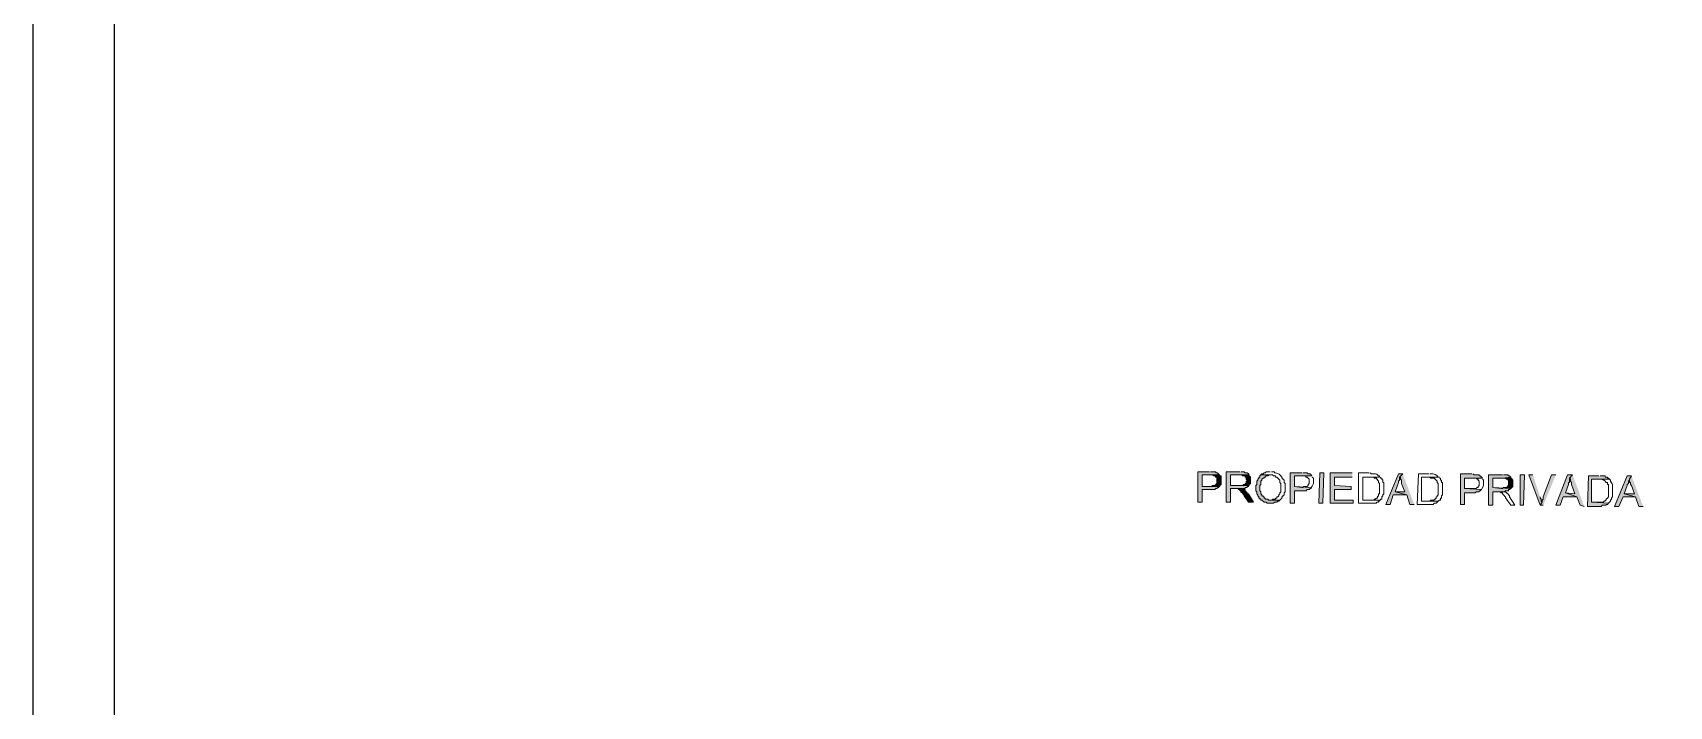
# Model space of a CAD drawing. Header units: inches. Extents: x 5 to 295, y 10 to 227.
# Drawn here: x 250.72 to 263.04, y 208.51 to 213.58 of the extents above; entities that cross this region are included whole.
import ezdxf

# ---------------------------------------------------------------- set-up
doc = ezdxf.new("R2010")
doc.units = ezdxf.units.IN
doc.header["$MEASUREMENT"] = 0
doc.layers.add('1- 1', color=1, linetype='Continuous')
doc.layers.add('1- 3', color=3, linetype='Continuous')

msp = doc.modelspace()

# ---------------------------------------------------------------- hatches: boundary and pattern name
at = {"layer": '1- 3'}
for points in [[(259.578, 210.273), (259.491, 210.273), (259.491, 210.044), (259.523, 210.044), (259.523, 210.139), (259.618, 210.139), (259.626, 210.147), (259.634, 210.147), (259.641, 210.155), (259.649, 210.155), (259.649, 210.163), (259.523, 210.163), (259.523, 210.25), (259.657, 210.25), (259.649, 210.25), (259.649, 210.257), (259.641, 210.257), (259.641, 210.265), (259.626, 210.265), (259.626, 210.273), (259.586, 210.273)], [(259.657, 210.25), (259.586, 210.25), (259.602, 210.25), (259.61, 210.242), (259.618, 210.242), (259.626, 210.234), (259.634, 210.234), (259.634, 210.186), (259.626, 210.179), (259.618, 210.171), (259.602, 210.171), (259.594, 210.163), (259.523, 210.163), (259.657, 210.163), (259.657, 210.171), (259.665, 210.179), (259.665, 210.242), (259.657, 210.242)], [(259.807, 210.273), (259.705, 210.273), (259.705, 210.044), (259.736, 210.044), (259.736, 210.147), (259.847, 210.147), (259.847, 210.155), (259.863, 210.155), (259.863, 210.163), (259.871, 210.163), (259.871, 210.171), (259.878, 210.171), (259.736, 210.171), (259.736, 210.25), (259.878, 210.25), (259.871, 210.257), (259.863, 210.265), (259.847, 210.265), (259.839, 210.273), (259.815, 210.273)], [(259.878, 210.25), (259.807, 210.25), (259.823, 210.25), (259.823, 210.242), (259.847, 210.242), (259.847, 210.234), (259.855, 210.234), (259.855, 210.218), (259.863, 210.21), (259.863, 210.202), (259.855, 210.202), (259.855, 210.186), (259.847, 210.186), (259.847, 210.179), (259.831, 210.179), (259.831, 210.171), (259.736, 210.171), (259.878, 210.171), (259.878, 210.179), (259.886, 210.186), (259.886, 210.234), (259.878, 210.242)], [(259.965, 210.25), (259.957, 210.242), (259.957, 210.234), (259.95, 210.234), (259.95, 210.226), (259.942, 210.218), (259.942, 210.21), (259.934, 210.202), (259.934, 210.179), (259.926, 210.171), (259.926, 210.131), (259.934, 210.123), (259.934, 210.107), (259.942, 210.1), (259.942, 210.092), (259.95, 210.084), (259.95, 210.076), (259.957, 210.076), (259.957, 210.068), (259.965, 210.068), (259.965, 210.06), (259.973, 210.06), (259.989, 210.044), (260.005, 210.044), (260.013, 210.036), (260.06, 210.036), (260.068, 210.044), (260.084, 210.044), (260.092, 210.052), (260.1, 210.052), (260.107, 210.06), (260.021, 210.06), (260.021, 210.068), (259.997, 210.068), (259.997, 210.076), (259.989, 210.076), (259.989, 210.084), (259.981, 210.084), (259.981, 210.092), (259.973, 210.092), (259.973, 210.1), (259.965, 210.107), (259.965, 210.123), (259.957, 210.131), (259.957, 210.171), (259.965, 210.179), (259.965, 210.202), (259.973, 210.21), (259.973, 210.218), (259.981, 210.226), (259.989, 210.226), (259.989, 210.234), (259.997, 210.234), (260.005, 210.242), (260.021, 210.242), (260.028, 210.25), (260.036, 210.25)], [(260.273, 210.265), (260.186, 210.265), (260.186, 210.036), (260.218, 210.036), (260.218, 210.131), (260.305, 210.131), (260.313, 210.139), (260.329, 210.139), (260.337, 210.147), (260.344, 210.147), (260.344, 210.155), (260.218, 210.163), (260.218, 210.242), (260.352, 210.242), (260.344, 210.242), (260.344, 210.25), (260.337, 210.257), (260.321, 210.257), (260.313, 210.265), (260.281, 210.265)], [(260.4, 210.036), (260.408, 210.265), (260.439, 210.265), (260.431, 210.036)], [(260.653, 210.265), (260.487, 210.265), (260.487, 210.036), (260.66, 210.036), (260.66, 210.06), (260.518, 210.06), (260.518, 210.139), (260.645, 210.139), (260.645, 210.163), (260.518, 210.171), (260.518, 210.234), (260.653, 210.234)], [(261.032, 210.258), (261, 210.258), (260.905, 210.028), (260.937, 210.028), (260.961, 210.1), (261.063, 210.1), (260.976, 210.123), (261, 210.194), (261, 210.202), (261.008, 210.21), (261.008, 210.234)], [(261.032, 210.258), (261.008, 210.234), (261.016, 210.234), (261.016, 210.218), (261.024, 210.21), (261.024, 210.186), (261.047, 210.123), (260.976, 210.123), (261.063, 210.1), (261.087, 210.028), (261.119, 210.028)], [(261.553, 210.258), (261.466, 210.258), (261.466, 210.028), (261.498, 210.028), (261.498, 210.115), (261.577, 210.115), (261.585, 210.123), (261.608, 210.123), (261.608, 210.131), (261.616, 210.131), (261.624, 210.139), (261.498, 210.147), (261.498, 210.226), (261.632, 210.226), (261.624, 210.234), (261.616, 210.242), (261.608, 210.242), (261.608, 210.25), (261.569, 210.25), (261.561, 210.258)], [(261.782, 210.25), (261.679, 210.25), (261.679, 210.021), (261.711, 210.021), (261.711, 210.123), (261.798, 210.123), (261.806, 210.131), (261.829, 210.131), (261.829, 210.139), (261.837, 210.139), (261.845, 210.147), (261.711, 210.155), (261.711, 210.226), (261.782, 210.226), (261.845, 210.234), (261.837, 210.242), (261.829, 210.242), (261.822, 210.25), (261.79, 210.25)], [(261.845, 210.234), (261.782, 210.226), (261.806, 210.226), (261.814, 210.218), (261.822, 210.218), (261.822, 210.21), (261.829, 210.21), (261.829, 210.171), (261.822, 210.171), (261.822, 210.163), (261.814, 210.155), (261.79, 210.155), (261.782, 210.147), (261.774, 210.147), (261.711, 210.155), (261.845, 210.147), (261.861, 210.163), (261.861, 210.21), (261.853, 210.218), (261.853, 210.226)], [(261.916, 210.021), (261.916, 210.25), (261.948, 210.25), (261.94, 210.021)], [(262.011, 210.25), (261.98, 210.25), (262.066, 210.021), (262.082, 210.044), (262.074, 210.052), (262.074, 210.068), (262.066, 210.076), (262.066, 210.084)], [(262.185, 210.25), (262.153, 210.25), (262.09, 210.084), (262.09, 210.068), (262.082, 210.06), (262.082, 210.044), (262.066, 210.021), (262.09, 210.021)], [(262.311, 210.25), (262.272, 210.25), (262.185, 210.021), (262.216, 210.021), (262.24, 210.084), (262.343, 210.084), (262.256, 210.115), (262.28, 210.179), (262.28, 210.194), (262.288, 210.194), (262.288, 210.226)], [(262.311, 210.25), (262.288, 210.226), (262.295, 210.218), (262.295, 210.202), (262.303, 210.194), (262.303, 210.179), (262.327, 210.107), (262.256, 210.115), (262.343, 210.084), (262.367, 210.021), (262.398, 210.013)], [(262.509, 210.242), (262.43, 210.242), (262.422, 210.013), (262.525, 210.013), (262.532, 210.021), (262.564, 210.021), (262.564, 210.028), (262.572, 210.028), (262.58, 210.036), (262.453, 210.044), (262.453, 210.218), (262.588, 210.218), (262.58, 210.226), (262.572, 210.226), (262.572, 210.234), (262.556, 210.234), (262.556, 210.242), (262.517, 210.242)], [(262.754, 210.242), (262.722, 210.242), (262.627, 210.013), (262.659, 210.013), (262.69, 210.084), (262.785, 210.084), (262.698, 210.107), (262.722, 210.171), (262.722, 210.179), (262.73, 210.186), (262.73, 210.202), (262.738, 210.21), (262.738, 210.218)], [(262.754, 210.242), (262.738, 210.218), (262.738, 210.194), (262.746, 210.194), (262.746, 210.179), (262.754, 210.171), (262.777, 210.107), (262.698, 210.107), (262.785, 210.084), (262.809, 210.013), (262.841, 210.013)], [(259.823, 210.147), (259.776, 210.147), (259.792, 210.147), (259.799, 210.139), (259.807, 210.139), (259.807, 210.131), (259.815, 210.131), (259.815, 210.123), (259.831, 210.107), (259.831, 210.1), (259.839, 210.1), (259.839, 210.092), (259.871, 210.044), (259.91, 210.044), (259.871, 210.107), (259.863, 210.107), (259.863, 210.115), (259.847, 210.131), (259.847, 210.139), (259.839, 210.139), (259.831, 210.147)]]:
    msp.add_hatch(color=256, dxfattribs=at).paths.add_polyline_path(points)

# ---------------------------------------------------------------- linework, layer by layer
at = {"layer": '1- 1', "lineweight": 25}
msp.add_lwpolyline([(250.724, 224.491), (250.724, 13.093)], dxfattribs=at)
at = {"layer": '1- 3', "lineweight": 25}
for points in [[(251.34, 125.645), (251.34, 224.491)], [(251.34, 185.803), (251.34, 221.6), (293.859, 221.6), (293.859, 185.803), (251.34, 185.803)]]:
    msp.add_lwpolyline(points, dxfattribs=at)
at = {"layer": '1- 3', "lineweight": 0}
for points in [[(259.578, 210.273), (259.491, 210.273), (259.491, 210.044), (259.523, 210.044), (259.523, 210.139), (259.618, 210.139), (259.626, 210.147), (259.634, 210.147), (259.641, 210.155), (259.649, 210.155), (259.649, 210.163), (259.523, 210.163), (259.523, 210.25), (259.657, 210.25), (259.649, 210.25), (259.649, 210.257), (259.641, 210.257), (259.641, 210.265), (259.626, 210.265), (259.626, 210.273), (259.586, 210.273)], [(259.657, 210.25), (259.586, 210.25), (259.602, 210.25), (259.61, 210.242), (259.618, 210.242), (259.626, 210.234), (259.634, 210.234), (259.634, 210.186), (259.626, 210.179), (259.618, 210.171), (259.602, 210.171), (259.594, 210.163), (259.523, 210.163), (259.657, 210.163), (259.657, 210.171), (259.665, 210.179), (259.665, 210.242), (259.657, 210.242)], [(259.807, 210.273), (259.705, 210.273), (259.705, 210.044), (259.736, 210.044), (259.736, 210.147), (259.847, 210.147), (259.847, 210.155), (259.863, 210.155), (259.863, 210.163), (259.871, 210.163), (259.871, 210.171), (259.878, 210.171), (259.736, 210.171), (259.736, 210.25), (259.878, 210.25), (259.871, 210.257), (259.863, 210.265), (259.847, 210.265), (259.839, 210.273), (259.815, 210.273)], [(259.878, 210.25), (259.807, 210.25), (259.823, 210.25), (259.823, 210.242), (259.847, 210.242), (259.847, 210.234), (259.855, 210.234), (259.855, 210.218), (259.863, 210.21), (259.863, 210.202), (259.855, 210.202), (259.855, 210.186), (259.847, 210.186), (259.847, 210.179), (259.831, 210.179), (259.831, 210.171), (259.736, 210.171), (259.878, 210.171), (259.878, 210.179), (259.886, 210.186), (259.886, 210.234), (259.878, 210.242)], [(259.965, 210.25), (259.957, 210.242), (259.957, 210.234), (259.95, 210.234), (259.95, 210.226), (259.942, 210.218), (259.942, 210.21), (259.934, 210.202), (259.934, 210.179), (259.926, 210.171), (259.926, 210.131), (259.934, 210.123), (259.934, 210.107), (259.942, 210.1), (259.942, 210.092), (259.95, 210.084), (259.95, 210.076), (259.957, 210.076), (259.957, 210.068), (259.965, 210.068), (259.965, 210.06), (259.973, 210.06), (259.989, 210.044), (260.005, 210.044), (260.013, 210.036), (260.06, 210.036), (260.068, 210.044), (260.084, 210.044), (260.092, 210.052), (260.1, 210.052), (260.107, 210.06), (260.021, 210.06), (260.021, 210.068), (259.997, 210.068), (259.997, 210.076), (259.989, 210.076), (259.989, 210.084), (259.981, 210.084), (259.981, 210.092), (259.973, 210.092), (259.973, 210.1), (259.965, 210.107), (259.965, 210.123), (259.957, 210.131), (259.957, 210.171), (259.965, 210.179), (259.965, 210.202), (259.973, 210.21), (259.973, 210.218), (259.981, 210.226), (259.989, 210.226), (259.989, 210.234), (259.997, 210.234), (260.005, 210.242), (260.021, 210.242), (260.028, 210.25), (260.036, 210.25)], [(260.273, 210.265), (260.186, 210.265), (260.186, 210.036), (260.218, 210.036), (260.218, 210.131), (260.305, 210.131), (260.313, 210.139), (260.329, 210.139), (260.337, 210.147), (260.344, 210.147), (260.344, 210.155), (260.218, 210.163), (260.218, 210.242), (260.352, 210.242), (260.344, 210.242), (260.344, 210.25), (260.337, 210.257), (260.321, 210.257), (260.313, 210.265), (260.281, 210.265)], [(260.4, 210.036), (260.408, 210.265), (260.439, 210.265), (260.431, 210.036), (260.4, 210.036)], [(260.653, 210.265), (260.487, 210.265), (260.487, 210.036), (260.66, 210.036), (260.66, 210.06), (260.518, 210.06), (260.518, 210.139), (260.645, 210.139), (260.645, 210.163), (260.518, 210.171), (260.518, 210.234), (260.653, 210.234)], [(261.032, 210.258), (261, 210.258), (260.905, 210.028), (260.937, 210.028), (260.961, 210.1), (261.063, 210.1), (260.976, 210.123), (261, 210.194), (261, 210.202), (261.008, 210.21), (261.008, 210.234)], [(261.032, 210.258), (261.008, 210.234), (261.016, 210.234), (261.016, 210.218), (261.024, 210.21), (261.024, 210.186), (261.047, 210.123), (260.976, 210.123), (261.063, 210.1), (261.087, 210.028), (261.119, 210.028)], [(261.553, 210.258), (261.466, 210.258), (261.466, 210.028), (261.498, 210.028), (261.498, 210.115), (261.577, 210.115), (261.585, 210.123), (261.608, 210.123), (261.608, 210.131), (261.616, 210.131), (261.624, 210.139), (261.498, 210.147), (261.498, 210.226), (261.632, 210.226), (261.624, 210.234), (261.616, 210.242), (261.608, 210.242), (261.608, 210.25), (261.569, 210.25), (261.561, 210.258)], [(261.782, 210.25), (261.679, 210.25), (261.679, 210.021), (261.711, 210.021), (261.711, 210.123), (261.798, 210.123), (261.806, 210.131), (261.829, 210.131), (261.829, 210.139), (261.837, 210.139), (261.845, 210.147), (261.711, 210.155), (261.711, 210.226), (261.782, 210.226), (261.845, 210.234), (261.837, 210.242), (261.829, 210.242), (261.822, 210.25), (261.79, 210.25)], [(261.845, 210.234), (261.782, 210.226), (261.806, 210.226), (261.814, 210.218), (261.822, 210.218), (261.822, 210.21), (261.829, 210.21), (261.829, 210.171), (261.822, 210.171), (261.822, 210.163), (261.814, 210.155), (261.79, 210.155), (261.782, 210.147), (261.774, 210.147), (261.711, 210.155), (261.845, 210.147), (261.861, 210.163), (261.861, 210.21), (261.853, 210.218), (261.853, 210.226)], [(261.916, 210.021), (261.916, 210.25), (261.948, 210.25), (261.94, 210.021), (261.916, 210.021)], [(262.011, 210.25), (261.98, 210.25), (262.066, 210.021), (262.082, 210.044), (262.074, 210.052), (262.074, 210.068), (262.066, 210.076), (262.066, 210.084)], [(262.185, 210.25), (262.153, 210.25), (262.09, 210.084), (262.09, 210.068), (262.082, 210.06), (262.082, 210.044), (262.066, 210.021), (262.09, 210.021)], [(262.311, 210.25), (262.272, 210.25), (262.185, 210.021), (262.216, 210.021), (262.24, 210.084), (262.343, 210.084), (262.256, 210.115), (262.28, 210.179), (262.28, 210.194), (262.288, 210.194), (262.288, 210.226)], [(262.311, 210.25), (262.288, 210.226), (262.295, 210.218), (262.295, 210.202), (262.303, 210.194), (262.303, 210.179), (262.327, 210.107), (262.256, 210.115), (262.343, 210.084), (262.367, 210.021), (262.398, 210.013)], [(262.509, 210.242), (262.43, 210.242), (262.422, 210.013), (262.525, 210.013), (262.532, 210.021), (262.564, 210.021), (262.564, 210.028), (262.572, 210.028), (262.58, 210.036), (262.453, 210.044), (262.453, 210.218), (262.588, 210.218), (262.58, 210.226), (262.572, 210.226), (262.572, 210.234), (262.556, 210.234), (262.556, 210.242), (262.517, 210.242)], [(262.754, 210.242), (262.722, 210.242), (262.627, 210.013), (262.659, 210.013), (262.69, 210.084), (262.785, 210.084), (262.698, 210.107), (262.722, 210.171), (262.722, 210.179), (262.73, 210.186), (262.73, 210.202), (262.738, 210.21), (262.738, 210.218)], [(262.754, 210.242), (262.738, 210.218), (262.738, 210.194), (262.746, 210.194), (262.746, 210.179), (262.754, 210.171), (262.777, 210.107), (262.698, 210.107), (262.785, 210.084), (262.809, 210.013), (262.841, 210.013)], [(259.823, 210.147), (259.776, 210.147), (259.792, 210.147), (259.799, 210.139), (259.807, 210.139), (259.807, 210.131), (259.815, 210.131), (259.815, 210.123), (259.831, 210.107), (259.831, 210.1), (259.839, 210.1), (259.839, 210.092), (259.871, 210.044), (259.91, 210.044), (259.871, 210.107), (259.863, 210.107), (259.863, 210.115), (259.847, 210.131), (259.847, 210.139), (259.839, 210.139), (259.831, 210.147)]]:
    msp.add_lwpolyline(points, dxfattribs=at)
at = {"layer": '1- 3', "lineweight": 25}
for points, knots in [([(293.867, 125.645), (293.867, 125.645), (293.867, 224.491), (293.867, 224.491), (293.863, 224.794), (293.622, 225.024), (293.322, 225.028), (293.322, 225.028), (251.877, 225.028), (251.877, 225.028)], [0, 0, 0, 0, 1, 1, 1, 2, 2, 2, 3, 3, 3, 3]), ([(273.859, 217.856), (273.859, 217.856), (276.324, 213.749), (276.324, 213.749), (276.324, 213.749), (278.725, 209.752), (278.725, 209.752), (278.725, 209.752), (280.352, 207.201), (280.352, 207.201), (280.352, 207.201), (282.169, 204.175), (282.169, 204.175), (282.169, 204.175), (282.351, 203.844), (282.351, 203.844), (282.351, 203.844), (282.833, 203.393), (282.833, 203.393), (282.833, 203.393), (284.634, 198.22), (284.634, 198.22), (284.634, 198.22), (274.562, 199.191), (274.562, 199.191), (274.562, 199.191), (268.346, 196.814), (268.346, 196.814), (268.346, 196.814), (267.762, 196.395), (267.762, 196.395), (267.762, 196.395), (266.513, 195.866), (266.513, 195.866), (266.513, 195.866), (264.31, 194.768), (264.31, 194.768), (264.31, 194.768), (264.799, 194.554), (264.799, 194.554), (264.799, 194.554), (264.823, 194.539), (264.823, 194.539), (264.823, 194.539), (265.107, 194.231), (265.107, 194.231), (265.107, 194.231), (265.258, 194.009), (265.258, 194.009), (265.258, 194.009), (265.321, 193.891), (265.321, 193.891), (265.321, 193.891), (267.185, 189.499), (267.185, 189.499), (267.185, 189.499), (266.845, 189.452), (266.845, 189.452), (266.845, 189.452), (266.743, 189.381), (266.743, 189.381), (266.743, 189.381), (266.513, 189.318), (266.513, 189.318), (266.513, 189.318), (266.316, 189.539), (266.316, 189.539), (266.316, 189.539), (265.818, 190.178), (265.818, 190.178), (265.818, 190.178), (263.401, 193.267), (263.401, 193.267), (263.401, 193.267), (262.58, 194.191), (262.58, 194.191), (261.61, 195.36), (260.533, 196.439), (259.594, 197.635), (259.594, 197.635), (258.828, 198.686), (258.828, 198.686), (258.828, 198.686), (258.401, 199.444), (258.401, 199.444), (258.401, 199.444), (258.243, 199.72), (258.243, 199.72), (258.243, 199.72), (257.651, 200.889), (257.651, 200.889), (257.651, 200.889), (257.643, 200.897), (257.643, 200.897), (257.643, 200.897), (259.365, 201.49), (259.365, 201.49), (259.365, 201.49), (259.144, 202.169), (259.144, 202.169), (259.144, 202.169), (258.97, 202.69), (258.97, 202.69), (258.97, 202.69), (263.243, 204.152), (263.243, 204.152), (263.243, 204.152), (261.885, 208.18), (261.885, 208.18), (261.885, 208.18), (264.705, 208.22), (264.705, 208.22), (264.705, 208.22), (264.01, 211.79), (264.01, 211.79), (264.01, 211.79), (263.504, 219.223), (263.504, 219.223), (263.504, 219.223), (269.199, 218.472), (269.199, 218.472), (269.199, 218.472), (273.859, 217.856), (273.859, 217.856)], [0, 0, 0, 0, 1, 1, 1, 2, 2, 2, 3, 3, 3, 4, 4, 4, 5, 5, 5, 6, 6, 6, 7, 7, 7, 8, 8, 8, 9, 9, 9, 10, 10, 10, 11, 11, 11, 12, 12, 12, 13, 13, 13, 14, 14, 14, 15, 15, 15, 16, 16, 16, 17, 17, 17, 18, 18, 18, 19, 19, 19, 20, 20, 20, 21, 21, 21, 22, 22, 22, 23, 23, 23, 24, 24, 24, 25, 25, 25, 26, 26, 26, 27, 27, 27, 28, 28, 28, 29, 29, 29, 30, 30, 30, 31, 31, 31, 32, 32, 32, 33, 33, 33, 34, 34, 34, 35, 35, 35, 36, 36, 36, 37, 37, 37, 38, 38, 38, 39, 39, 39, 40, 40, 40, 41, 41, 41, 41])]:
    msp.add_open_spline(points, degree=3, knots=knots, dxfattribs=at)
at = {"layer": '1- 3', "lineweight": 0}
for points, knots in [([(260.036, 210.273), (260.036, 210.273), (260.005, 210.273), (260.005, 210.273), (260.005, 210.273), (259.997, 210.265), (259.997, 210.265), (259.997, 210.265), (259.989, 210.265), (259.989, 210.265), (259.989, 210.265), (259.981, 210.257), (259.981, 210.257), (259.981, 210.257), (259.973, 210.257), (259.973, 210.257), (259.973, 210.257), (259.965, 210.25), (259.965, 210.25), (259.965, 210.25), (260.052, 210.25), (260.052, 210.25), (260.052, 210.25), (260.06, 210.242), (260.06, 210.242), (260.06, 210.242), (260.076, 210.242), (260.076, 210.242), (260.076, 210.242), (260.076, 210.234), (260.076, 210.234), (260.076, 210.234), (260.084, 210.234), (260.084, 210.234), (260.084, 210.234), (260.092, 210.226), (260.092, 210.226), (260.092, 210.226), (260.107, 210.21), (260.107, 210.21), (260.107, 210.21), (260.107, 210.194), (260.107, 210.194), (260.107, 210.194), (260.115, 210.186), (260.115, 210.186), (260.115, 210.186), (260.115, 210.123), (260.115, 210.123), (260.115, 210.123), (260.107, 210.115), (260.107, 210.115), (260.107, 210.115), (260.107, 210.107), (260.107, 210.107), (260.107, 210.107), (260.1, 210.1), (260.1, 210.1), (260.1, 210.1), (260.1, 210.092), (260.1, 210.092), (260.1, 210.092), (260.092, 210.084), (260.092, 210.084), (260.092, 210.084), (260.084, 210.084), (260.084, 210.084), (260.084, 210.084), (260.084, 210.076), (260.084, 210.076), (260.084, 210.076), (260.076, 210.076), (260.076, 210.076), (260.076, 210.076), (260.076, 210.068), (260.076, 210.068), (260.076, 210.068), (260.052, 210.068), (260.052, 210.068), (260.052, 210.068), (260.052, 210.06), (260.052, 210.06), (260.052, 210.06), (260.036, 210.06), (260.036, 210.06), (260.036, 210.06), (260.107, 210.06), (260.107, 210.06), (260.107, 210.06), (260.123, 210.076), (260.123, 210.076), (260.123, 210.076), (260.123, 210.084), (260.123, 210.084), (260.123, 210.084), (260.131, 210.084), (260.131, 210.084), (260.131, 210.084), (260.131, 210.092), (260.131, 210.092), (260.131, 210.092), (260.139, 210.1), (260.139, 210.1), (260.139, 210.1), (260.139, 210.115), (260.139, 210.115), (260.139, 210.115), (260.147, 210.123), (260.147, 210.123), (260.147, 210.123), (260.147, 210.186), (260.147, 210.186), (260.147, 210.186), (260.139, 210.194), (260.139, 210.194), (260.139, 210.194), (260.139, 210.21), (260.139, 210.21), (260.139, 210.21), (260.131, 210.218), (260.131, 210.218), (260.131, 210.218), (260.131, 210.226), (260.131, 210.226), (260.131, 210.226), (260.123, 210.226), (260.123, 210.226), (260.123, 210.226), (260.123, 210.234), (260.123, 210.234), (260.11, 210.249), (260.095, 210.263), (260.076, 210.265), (260.076, 210.265), (260.068, 210.265), (260.068, 210.265), (260.068, 210.265), (260.068, 210.273), (260.068, 210.273), (260.068, 210.273), (260.044, 210.273), (260.044, 210.273)], [0, 0, 0, 0, 1, 1, 1, 2, 2, 2, 3, 3, 3, 4, 4, 4, 5, 5, 5, 6, 6, 6, 7, 7, 7, 8, 8, 8, 9, 9, 9, 10, 10, 10, 11, 11, 11, 12, 12, 12, 13, 13, 13, 14, 14, 14, 15, 15, 15, 16, 16, 16, 17, 17, 17, 18, 18, 18, 19, 19, 19, 20, 20, 20, 21, 21, 21, 22, 22, 22, 23, 23, 23, 24, 24, 24, 25, 25, 25, 26, 26, 26, 27, 27, 27, 28, 28, 28, 29, 29, 29, 30, 30, 30, 31, 31, 31, 32, 32, 32, 33, 33, 33, 34, 34, 34, 35, 35, 35, 36, 36, 36, 37, 37, 37, 38, 38, 38, 39, 39, 39, 40, 40, 40, 41, 41, 41, 42, 42, 42, 43, 43, 43, 44, 44, 44, 45, 45, 45, 46, 46, 46, 47, 47, 47, 47]), ([(260.352, 210.242), (260.352, 210.242), (260.273, 210.242), (260.273, 210.242), (260.273, 210.242), (260.297, 210.242), (260.297, 210.242), (260.297, 210.242), (260.305, 210.234), (260.305, 210.234), (260.305, 210.234), (260.313, 210.234), (260.313, 210.234), (260.313, 210.234), (260.321, 210.226), (260.321, 210.226), (260.321, 210.226), (260.329, 210.218), (260.329, 210.218), (260.329, 210.218), (260.329, 210.186), (260.329, 210.186), (260.329, 210.186), (260.321, 210.179), (260.321, 210.179), (260.321, 210.179), (260.321, 210.171), (260.321, 210.171), (260.321, 210.171), (260.313, 210.163), (260.313, 210.163), (260.313, 210.163), (260.289, 210.163), (260.289, 210.163), (260.289, 210.163), (260.281, 210.155), (260.281, 210.155), (260.281, 210.155), (260.273, 210.155), (260.273, 210.155), (260.273, 210.155), (260.218, 210.163), (260.218, 210.163), (260.218, 210.163), (260.344, 210.155), (260.344, 210.155), (260.369, 210.188), (260.358, 210.186), (260.36, 210.226), (260.36, 210.226), (260.352, 210.234), (260.352, 210.234)], [0, 0, 0, 0, 1, 1, 1, 2, 2, 2, 3, 3, 3, 4, 4, 4, 5, 5, 5, 6, 6, 6, 7, 7, 7, 8, 8, 8, 9, 9, 9, 10, 10, 10, 11, 11, 11, 12, 12, 12, 13, 13, 13, 14, 14, 14, 15, 15, 15, 16, 16, 16, 17, 17, 17, 17]), ([(260.779, 210.265), (260.779, 210.265), (260.7, 210.265), (260.7, 210.265), (260.7, 210.265), (260.7, 210.036), (260.7, 210.036), (260.7, 210.036), (260.779, 210.036), (260.779, 210.036), (260.795, 210.036), (260.81, 210.036), (260.826, 210.036), (260.826, 210.036), (260.834, 210.036), (260.834, 210.036), (260.834, 210.036), (260.834, 210.044), (260.834, 210.044), (260.834, 210.044), (260.85, 210.044), (260.85, 210.044), (260.85, 210.044), (260.85, 210.052), (260.85, 210.052), (260.85, 210.052), (260.858, 210.052), (260.858, 210.052), (260.858, 210.052), (260.858, 210.06), (260.858, 210.06), (260.858, 210.06), (260.731, 210.06), (260.731, 210.06), (260.731, 210.06), (260.731, 210.234), (260.731, 210.234), (260.731, 210.234), (260.858, 210.234), (260.858, 210.234), (260.858, 210.234), (260.858, 210.242), (260.858, 210.242), (260.858, 210.242), (260.85, 210.242), (260.85, 210.242), (260.828, 210.267), (260.833, 210.255), (260.795, 210.257), (260.795, 210.257), (260.787, 210.265), (260.787, 210.265)], [0, 0, 0, 0, 1, 1, 1, 2, 2, 2, 3, 3, 3, 4, 4, 4, 5, 5, 5, 6, 6, 6, 7, 7, 7, 8, 8, 8, 9, 9, 9, 10, 10, 10, 11, 11, 11, 12, 12, 12, 13, 13, 13, 14, 14, 14, 15, 15, 15, 16, 16, 16, 17, 17, 17, 17]), ([(260.858, 210.234), (260.858, 210.234), (260.779, 210.234), (260.779, 210.234), (260.779, 210.234), (260.818, 210.234), (260.818, 210.234), (260.818, 210.234), (260.818, 210.226), (260.818, 210.226), (260.818, 210.226), (260.834, 210.226), (260.834, 210.226), (260.834, 210.226), (260.834, 210.218), (260.834, 210.218), (260.834, 210.218), (260.842, 210.218), (260.842, 210.218), (260.842, 210.218), (260.842, 210.21), (260.842, 210.21), (260.842, 210.21), (260.85, 210.202), (260.85, 210.202), (260.85, 210.202), (260.85, 210.194), (260.85, 210.194), (260.85, 210.194), (260.858, 210.186), (260.858, 210.186), (260.858, 210.186), (260.858, 210.107), (260.858, 210.107), (260.858, 210.107), (260.85, 210.107), (260.85, 210.107), (260.85, 210.107), (260.85, 210.092), (260.85, 210.092), (260.85, 210.092), (260.842, 210.084), (260.842, 210.084), (260.842, 210.084), (260.842, 210.076), (260.842, 210.076), (260.842, 210.076), (260.834, 210.076), (260.834, 210.076), (260.834, 210.076), (260.826, 210.068), (260.826, 210.068), (260.826, 210.068), (260.818, 210.068), (260.818, 210.068), (260.818, 210.068), (260.818, 210.06), (260.818, 210.06), (260.818, 210.06), (260.731, 210.06), (260.731, 210.06), (260.731, 210.06), (260.866, 210.06), (260.866, 210.06), (260.866, 210.06), (260.866, 210.068), (260.866, 210.068), (260.866, 210.068), (260.874, 210.068), (260.874, 210.068), (260.874, 210.068), (260.874, 210.084), (260.874, 210.084), (260.874, 210.084), (260.882, 210.092), (260.882, 210.092), (260.882, 210.092), (260.882, 210.1), (260.882, 210.1), (260.882, 210.1), (260.889, 210.107), (260.889, 210.107), (260.889, 210.107), (260.889, 210.139), (260.889, 210.139), (260.889, 210.152), (260.889, 210.165), (260.889, 210.179), (260.889, 210.179), (260.889, 210.194), (260.889, 210.194), (260.889, 210.194), (260.882, 210.194), (260.882, 210.194), (260.882, 210.194), (260.882, 210.21), (260.882, 210.21), (260.882, 210.21), (260.874, 210.218), (260.874, 210.218), (260.874, 210.218), (260.874, 210.226), (260.874, 210.226), (260.874, 210.226), (260.866, 210.226), (260.866, 210.226), (260.866, 210.226), (260.866, 210.234), (260.866, 210.234)], [0, 0, 0, 0, 1, 1, 1, 2, 2, 2, 3, 3, 3, 4, 4, 4, 5, 5, 5, 6, 6, 6, 7, 7, 7, 8, 8, 8, 9, 9, 9, 10, 10, 10, 11, 11, 11, 12, 12, 12, 13, 13, 13, 14, 14, 14, 15, 15, 15, 16, 16, 16, 17, 17, 17, 18, 18, 18, 19, 19, 19, 20, 20, 20, 21, 21, 21, 22, 22, 22, 23, 23, 23, 24, 24, 24, 25, 25, 25, 26, 26, 26, 27, 27, 27, 28, 28, 28, 29, 29, 29, 30, 30, 30, 31, 31, 31, 32, 32, 32, 33, 33, 33, 34, 34, 34, 35, 35, 35, 36, 36, 36, 36]), ([(261.229, 210.258), (261.229, 210.258), (261.15, 210.258), (261.15, 210.258), (261.15, 210.258), (261.142, 210.028), (261.142, 210.028), (261.142, 210.028), (261.261, 210.028), (261.261, 210.028), (261.261, 210.028), (261.269, 210.036), (261.269, 210.036), (261.269, 210.036), (261.284, 210.036), (261.284, 210.036), (261.284, 210.036), (261.292, 210.044), (261.292, 210.044), (261.292, 210.044), (261.3, 210.052), (261.3, 210.052), (261.3, 210.052), (261.174, 210.052), (261.174, 210.052), (261.174, 210.052), (261.174, 210.234), (261.174, 210.234), (261.174, 210.234), (261.308, 210.234), (261.308, 210.234), (261.308, 210.234), (261.3, 210.234), (261.3, 210.234), (261.286, 210.249), (261.267, 210.261), (261.245, 210.258), (261.245, 210.258), (261.237, 210.258), (261.237, 210.258)], [0, 0, 0, 0, 1, 1, 1, 2, 2, 2, 3, 3, 3, 4, 4, 4, 5, 5, 5, 6, 6, 6, 7, 7, 7, 8, 8, 8, 9, 9, 9, 10, 10, 10, 11, 11, 11, 12, 12, 12, 13, 13, 13, 13]), ([(261.308, 210.234), (261.308, 210.234), (261.221, 210.234), (261.221, 210.234), (261.221, 210.234), (261.237, 210.234), (261.237, 210.234), (261.237, 210.234), (261.245, 210.226), (261.245, 210.226), (261.245, 210.226), (261.269, 210.226), (261.269, 210.226), (261.269, 210.226), (261.284, 210.21), (261.284, 210.21), (261.284, 210.21), (261.292, 210.202), (261.292, 210.202), (261.292, 210.202), (261.292, 210.194), (261.292, 210.194), (261.292, 210.194), (261.3, 210.186), (261.3, 210.186), (261.3, 210.186), (261.3, 210.171), (261.3, 210.171), (261.3, 210.147), (261.3, 210.123), (261.3, 210.1), (261.3, 210.1), (261.292, 210.092), (261.292, 210.092), (261.292, 210.092), (261.292, 210.084), (261.292, 210.084), (261.292, 210.084), (261.284, 210.084), (261.284, 210.084), (261.284, 210.084), (261.284, 210.076), (261.284, 210.076), (261.284, 210.076), (261.277, 210.068), (261.277, 210.068), (261.277, 210.068), (261.269, 210.068), (261.269, 210.068), (261.269, 210.068), (261.269, 210.06), (261.269, 210.06), (261.269, 210.06), (261.245, 210.06), (261.245, 210.06), (261.245, 210.06), (261.237, 210.052), (261.237, 210.052), (261.237, 210.052), (261.174, 210.052), (261.174, 210.052), (261.174, 210.052), (261.3, 210.052), (261.3, 210.052), (261.3, 210.052), (261.308, 210.06), (261.308, 210.06), (261.308, 210.06), (261.316, 210.06), (261.316, 210.06), (261.316, 210.06), (261.316, 210.076), (261.316, 210.076), (261.316, 210.076), (261.324, 210.076), (261.324, 210.076), (261.324, 210.076), (261.324, 210.092), (261.324, 210.092), (261.324, 210.092), (261.332, 210.1), (261.332, 210.1), (261.332, 210.1), (261.332, 210.139), (261.332, 210.139), (261.332, 210.152), (261.332, 210.165), (261.332, 210.179), (261.332, 210.179), (261.332, 210.194), (261.332, 210.194), (261.332, 210.194), (261.324, 210.194), (261.324, 210.194), (261.324, 210.194), (261.324, 210.21), (261.324, 210.21), (261.324, 210.21), (261.316, 210.21), (261.316, 210.21), (261.316, 210.21), (261.316, 210.226), (261.316, 210.226), (261.316, 210.226), (261.308, 210.226), (261.308, 210.226)], [0, 0, 0, 0, 1, 1, 1, 2, 2, 2, 3, 3, 3, 4, 4, 4, 5, 5, 5, 6, 6, 6, 7, 7, 7, 8, 8, 8, 9, 9, 9, 10, 10, 10, 11, 11, 11, 12, 12, 12, 13, 13, 13, 14, 14, 14, 15, 15, 15, 16, 16, 16, 17, 17, 17, 18, 18, 18, 19, 19, 19, 20, 20, 20, 21, 21, 21, 22, 22, 22, 23, 23, 23, 24, 24, 24, 25, 25, 25, 26, 26, 26, 27, 27, 27, 28, 28, 28, 29, 29, 29, 30, 30, 30, 31, 31, 31, 32, 32, 32, 33, 33, 33, 34, 34, 34, 35, 35, 35, 35]), ([(261.632, 210.226), (261.632, 210.226), (261.553, 210.226), (261.553, 210.226), (261.553, 210.226), (261.585, 210.226), (261.585, 210.226), (261.585, 210.226), (261.592, 210.218), (261.592, 210.218), (261.592, 210.218), (261.6, 210.218), (261.6, 210.218), (261.6, 210.218), (261.6, 210.21), (261.6, 210.21), (261.6, 210.21), (261.608, 210.202), (261.608, 210.202), (261.608, 210.202), (261.608, 210.171), (261.608, 210.171), (261.608, 210.171), (261.6, 210.163), (261.6, 210.163), (261.6, 210.163), (261.6, 210.155), (261.6, 210.155), (261.6, 210.155), (261.592, 210.155), (261.592, 210.155), (261.592, 210.155), (261.585, 210.147), (261.585, 210.147), (261.585, 210.147), (261.498, 210.147), (261.498, 210.147), (261.498, 210.147), (261.624, 210.139), (261.624, 210.139), (261.648, 210.172), (261.638, 210.17), (261.64, 210.21), (261.64, 210.21), (261.632, 210.218), (261.632, 210.218)], [0, 0, 0, 0, 1, 1, 1, 2, 2, 2, 3, 3, 3, 4, 4, 4, 5, 5, 5, 6, 6, 6, 7, 7, 7, 8, 8, 8, 9, 9, 9, 10, 10, 10, 11, 11, 11, 12, 12, 12, 13, 13, 13, 14, 14, 14, 15, 15, 15, 15]), ([(262.588, 210.218), (262.588, 210.218), (262.501, 210.218), (262.501, 210.218), (262.501, 210.218), (262.509, 210.218), (262.509, 210.218), (262.531, 210.222), (262.55, 210.21), (262.564, 210.194), (262.564, 210.194), (262.572, 210.194), (262.572, 210.194), (262.572, 210.194), (262.572, 210.179), (262.572, 210.179), (262.572, 210.179), (262.58, 210.179), (262.58, 210.179), (262.58, 210.179), (262.58, 210.084), (262.58, 210.084), (262.58, 210.084), (262.572, 210.076), (262.572, 210.076), (262.572, 210.076), (262.564, 210.068), (262.564, 210.068), (262.564, 210.068), (262.564, 210.06), (262.564, 210.06), (262.564, 210.06), (262.556, 210.06), (262.556, 210.06), (262.556, 210.06), (262.556, 210.052), (262.556, 210.052), (262.556, 210.052), (262.548, 210.052), (262.548, 210.052), (262.548, 210.052), (262.54, 210.044), (262.54, 210.044), (262.54, 210.044), (262.453, 210.044), (262.453, 210.044), (262.453, 210.044), (262.58, 210.036), (262.58, 210.036), (262.58, 210.036), (262.588, 210.044), (262.588, 210.044), (262.588, 210.044), (262.596, 210.052), (262.596, 210.052), (262.596, 210.052), (262.596, 210.06), (262.596, 210.06), (262.596, 210.06), (262.604, 210.068), (262.604, 210.068), (262.604, 210.068), (262.604, 210.076), (262.604, 210.076), (262.604, 210.076), (262.611, 210.084), (262.611, 210.084), (262.611, 210.084), (262.611, 210.131), (262.611, 210.131), (262.609, 210.171), (262.62, 210.169), (262.596, 210.202), (262.596, 210.202), (262.596, 210.21), (262.596, 210.21), (262.596, 210.21), (262.588, 210.218), (262.588, 210.218)], [0, 0, 0, 0, 1, 1, 1, 2, 2, 2, 3, 3, 3, 4, 4, 4, 5, 5, 5, 6, 6, 6, 7, 7, 7, 8, 8, 8, 9, 9, 9, 10, 10, 10, 11, 11, 11, 12, 12, 12, 13, 13, 13, 14, 14, 14, 15, 15, 15, 16, 16, 16, 17, 17, 17, 18, 18, 18, 19, 19, 19, 20, 20, 20, 21, 21, 21, 22, 22, 22, 23, 23, 23, 24, 24, 24, 25, 25, 25, 26, 26, 26, 26]), ([(261.798, 210.123), (261.798, 210.123), (261.743, 210.123), (261.743, 210.123), (261.743, 210.123), (261.766, 210.123), (261.766, 210.123), (261.766, 210.123), (261.774, 210.115), (261.774, 210.115), (261.774, 210.115), (261.782, 210.115), (261.782, 210.115), (261.782, 210.115), (261.782, 210.107), (261.782, 210.107), (261.824, 210.071), (261.793, 210.087), (261.814, 210.068), (261.814, 210.068), (261.845, 210.021), (261.845, 210.021), (261.845, 210.021), (261.877, 210.021), (261.877, 210.021), (261.877, 210.021), (261.837, 210.084), (261.837, 210.084), (261.837, 210.084), (261.837, 210.092), (261.837, 210.092), (261.837, 210.092), (261.822, 210.107), (261.822, 210.107), (261.822, 210.107), (261.814, 210.115), (261.814, 210.115), (261.814, 210.115), (261.806, 210.123), (261.806, 210.123)], [0, 0, 0, 0, 1, 1, 1, 2, 2, 2, 3, 3, 3, 4, 4, 4, 5, 5, 5, 6, 6, 6, 7, 7, 7, 8, 8, 8, 9, 9, 9, 10, 10, 10, 11, 11, 11, 12, 12, 12, 13, 13, 13, 13])]:
    msp.add_open_spline(points, degree=3, knots=knots, dxfattribs=at)

doc.saveas('drawing.dxf')
